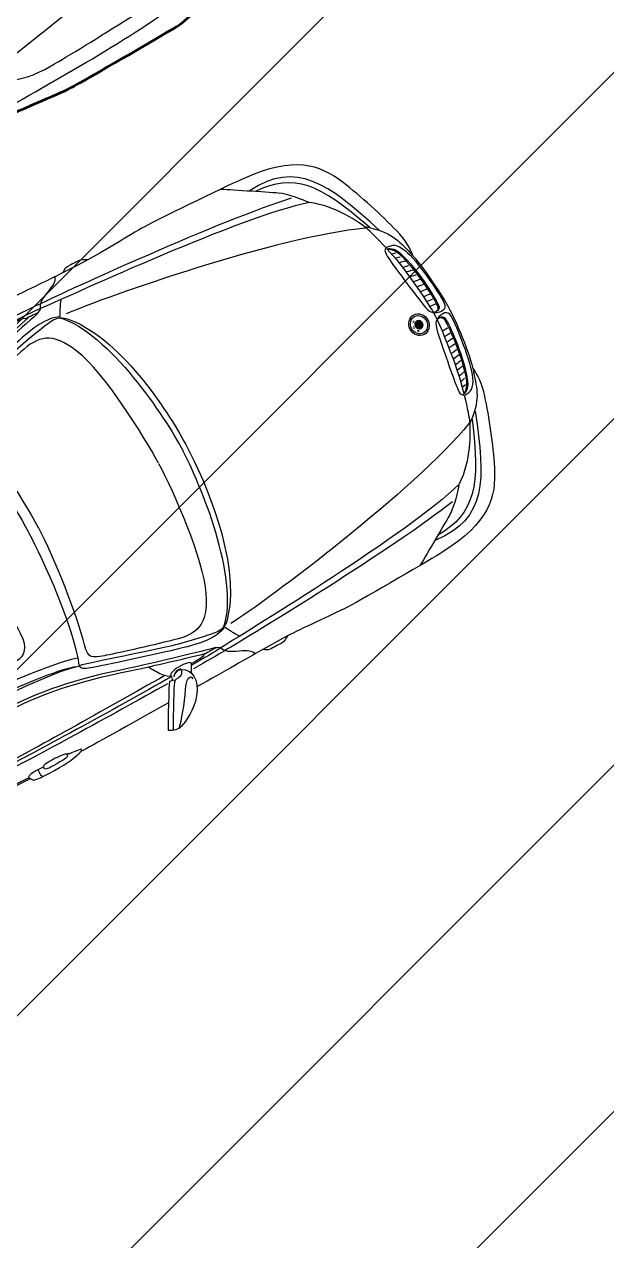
# Model space of a CAD drawing. Header units: millimetres. Extents: x 5637 to 6048, y 3385 to 3927.
# Drawn here: x 5817.55 to 5819.93, y 3748.912 to 3753.88 of the extents above; entities that cross this region are included whole.
import ezdxf

# ---------------------------------------------------------------- set-up
doc = ezdxf.new("R2010")
doc.units = ezdxf.units.MM
doc.layers.add('Contour Lines', color=253, linetype='Continuous')
doc.layers.add('hatch', color=253, linetype='Continuous', lineweight=13)
pattern_1 = [(45, (2816.3681, -1263.7476), (-0.70710678, 0.70710678), [])]

# ---------------------------------------------------------------- blocks, each defined once
blk = doc.blocks.new('BMW 320 dessus')
at = {"linetype": 'ByBlock', "lineweight": -2}
h = blk.add_hatch(color=0, dxfattribs=at)
h.dxf.hatch_style = 2
edge = h.paths.add_edge_path(flags=16)
edge.add_spline(control_points=[(-2.0299, 0.0321), (-2.0468, 0.0321), (-2.0606, 0.0168), (-2.0606, -0.0021), (-2.0606, -0.021), (-2.0468, -0.0363), (-2.0299, -0.0363), (-2.013, -0.0363), (-1.9993, -0.021), (-1.9993, -0.0021), (-1.9993, 0.0168), (-2.013, 0.0321), (-2.0299, 0.0321)], knot_values=[0, 0, 0, 0, 1, 1, 1, 2, 2, 2, 3, 3, 3, 4, 4, 4, 4], degree=3, periodic=0)
edge = h.paths.add_edge_path()
edge.add_spline(control_points=[(-2.016, 0.0251), (-2.0141, 0.0232), (-2.0132, 0.0223), (-2.0114, 0.0204), (-2.0109, 0.0199), (-2.0107, 0.0192), (-2.0107, 0.0185), (-2.0108, 0.0173), (-2.0116, 0.0163), (-2.0127, 0.0162), (-2.0127, 0.0161), (-2.0127, 0.0161), (-2.0127, 0.016), (-2.0128, 0.0146), (-2.0138, 0.0136), (-2.015, 0.0137), (-2.0154, 0.0137), (-2.0159, 0.0139), (-2.0163, 0.0143), (-2.0181, 0.0161), (-2.019, 0.017), (-2.0208, 0.0189), (-2.0189, 0.0214), (-2.0179, 0.0226), (-2.016, 0.0251)], knot_values=[0, 0, 0, 0, 1, 1, 1, 2, 2, 2, 3, 3, 3, 4, 4, 4, 5, 5, 5, 6, 6, 6, 7, 7, 7, 8, 8, 8, 8], degree=3, periodic=0)
edge = h.paths.add_edge_path()
edge.add_spline(control_points=[(-2.0483, -0.0021), (-2.0483, 0.0092), (-2.0401, 0.0184), (-2.0299, 0.0184), (-2.0198, 0.0184), (-2.0115, 0.0092), (-2.0115, -0.0021), (-2.0115, -0.0134), (-2.0198, -0.0226), (-2.0299, -0.0226), (-2.0401, -0.0226), (-2.0483, -0.0134), (-2.0483, -0.0021)], knot_values=[0, 0, 0, 0, 1, 1, 1, 2, 2, 2, 3, 3, 3, 4, 4, 4, 4], degree=3, periodic=0)
edge = h.paths.add_edge_path()
edge.add_spline(control_points=[(-2.01, -0.0231), (-2.01, -0.0231), (-2.0144, -0.0198), (-2.0144, -0.0198), (-2.0144, -0.0198), (-2.0126, -0.0258), (-2.0126, -0.0258), (-2.0129, -0.026), (-2.0132, -0.0263), (-2.0135, -0.0266), (-2.0135, -0.0266), (-2.0183, -0.0232), (-2.0183, -0.0232), (-2.0183, -0.0232), (-2.0165, -0.0288), (-2.0165, -0.0288), (-2.017, -0.029), (-2.0176, -0.0294), (-2.0181, -0.0297), (-2.0181, -0.0297), (-2.0207, -0.0219), (-2.0207, -0.0219), (-2.0201, -0.0216), (-2.0195, -0.0212), (-2.0191, -0.0209), (-2.0191, -0.0209), (-2.0145, -0.0241), (-2.0145, -0.0241), (-2.0145, -0.0241), (-2.0162, -0.0184), (-2.0162, -0.0184), (-2.0157, -0.0179), (-2.0153, -0.0174), (-2.0149, -0.0169), (-2.0149, -0.0169), (-2.0088, -0.0215), (-2.0088, -0.0215), (-2.0091, -0.022), (-2.0096, -0.0225), (-2.01, -0.0231)], knot_values=[0, 0, 0, 0, 1, 1, 1, 2, 2, 2, 3, 3, 3, 4, 4, 4, 5, 5, 5, 6, 6, 6, 7, 7, 7, 8, 8, 8, 9, 9, 9, 10, 10, 10, 11, 11, 11, 12, 12, 12, 13, 13, 13, 13], degree=3, periodic=0)
edge = h.paths.add_edge_path()
edge.add_spline(control_points=[(-2.0029, -0.0073), (-2.0029, -0.0073), (-2.0104, -0.0073), (-2.0104, -0.0073), (-2.0103, -0.0066), (-2.0102, -0.0058), (-2.0101, -0.0052), (-2.0101, -0.0052), (-2.0041, -0.0052), (-2.0041, -0.0052), (-2.0041, -0.0052), (-2.0099, -0.0028), (-2.0099, -0.0028), (-2.0099, -0.0023), (-2.0099, -0.0018), (-2.0099, -0.0013), (-2.0099, -0.0013), (-2.0041, 0.001), (-2.0041, 0.001), (-2.0041, 0.001), (-2.0101, 0.001), (-2.0101, 0.001), (-2.0102, 0.0018), (-2.0103, 0.0025), (-2.0104, 0.0031), (-2.0104, 0.0031), (-2.0029, 0.0031), (-2.0029, 0.0031), (-2.0028, 0.0022), (-2.0027, 0.0012), (-2.0026, 0.0001), (-2.0026, 0.0001), (-2.0079, -0.0021), (-2.0079, -0.0021), (-2.0079, -0.0021), (-2.0026, -0.0043), (-2.0026, -0.0043), (-2.0027, -0.0052), (-2.0028, -0.0062), (-2.0029, -0.0073)], knot_values=[0, 0, 0, 0, 1, 1, 1, 2, 2, 2, 3, 3, 3, 4, 4, 4, 5, 5, 5, 6, 6, 6, 7, 7, 7, 8, 8, 8, 9, 9, 9, 10, 10, 10, 11, 11, 11, 12, 12, 12, 13, 13, 13, 13], degree=3, periodic=0)
at = {"color": 0, "linetype": 'ByBlock', "lineweight": -2}
for p, q in [((-2.068, 0.3062), (-2.0837, 0.303)), ((-2.1053, 0.0142), (-2.1053, -0.0015)), ((-2.1281, -0.0452), (-2.1053, -0.0463)), ((-2.1053, -0.0171), (-2.1053, -0.0031)), ((-2.068, -0.3091), (-2.0837, -0.3058))]:
    blk.add_line(p, q, dxfattribs=at)
for points, knots in [([(-0.5112, 0.7859), (-0.5523, 0.8039), (-0.5566, 0.8551), (-0.5155, 0.9099), (-0.4806, 0.9565), (-0.429, 0.9813), (-0.4023, 0.9906), (-0.3834, 0.9973), (-0.3677, 0.9906), (-0.3482, 0.9813), (-0.3627, 0.9517), (-0.4391, 0.8154), (-0.447, 0.8053), (-0.447, 0.8053), (-0.4661, 0.8097), (-0.4661, 0.8097)], [0, 0, 0, 0, 1, 1, 1, 2, 2, 2, 3, 3, 3, 4, 4, 4, 5, 5, 5, 5]), ([(-0.3944, 0.9906), (-0.4095, 0.9748), (-0.46, 0.9128), (-0.4881, 0.8659), (-0.5076, 0.8335), (-0.535, 0.8154), (-0.535, 0.8407)], [0, 0, 0, 0, 1, 1, 1, 2, 2, 2, 2]), ([(-0.5098, 0.7866), (-0.5069, 0.7931), (-0.5054, 0.8097), (-0.4859, 0.8097), (-0.4665, 0.8097), (-0.4679, 0.8097), (-0.455, 0.8291), (-0.442, 0.8486), (-0.3706, 0.9769), (-0.3663, 0.9885)], [0, 0, 0, 0, 1, 1, 1, 2, 2, 2, 3, 3, 3, 3]), ([(0.2457, 0.882), (0.2437, 0.8858), (0.2393, 0.8938), (0.2372, 0.8965), (0.2344, 0.9001), (0.2351, 0.9015), (0.2197, 0.9037), (0.1853, 0.9086), (0.0929, 0.9058), (0.0601, 0.9004), (0.0289, 0.8952), (0.0149, 0.8916), (0.0092, 0.8893), (0.0036, 0.887), (0.0031, 0.8857), (0.0031, 0.8819)], [0, 0, 0, 0, 1, 1, 1, 2, 2, 2, 3, 3, 3, 4, 4, 4, 5, 5, 5, 5]), ([(0.1936, 0.906), (0.1954, 0.9045), (0.1977, 0.9006), (0.1977, 0.8942), (0.1977, 0.8878), (0.1977, 0.8729), (0.1977, 0.8729)], [0, 0, 0, 0, 1, 1, 1, 2, 2, 2, 2]), ([(-2.1407, 0.261), (-2.145, 0.2902), (-2.1444, 0.3281), (-2.1291, 0.3814), (-2.1053, 0.4647), (-2.0664, 0.5749), (-2.0285, 0.6572), (-1.977, 0.7693), (-1.9059, 0.8464), (-1.6756, 0.863), (-1.6407, 0.8655), (-1.3079, 0.8803), (-1.2308, 0.8789), (-1.1536, 0.8774), (-1.0173, 0.8681), (-0.9589, 0.8681), (-0.9005, 0.8681), (-0.8082, 0.8702), (-0.8082, 0.8702)], [0, 0, 0, 0, 1, 1, 1, 2, 2, 2, 3, 3, 3, 4, 4, 4, 5, 5, 5, 6, 6, 6, 6]), ([(-1.8681, 0.6503), (-1.8516, 0.6705), (-1.8104, 0.721), (-1.7737, 0.744), (-1.7369, 0.7671), (-1.5927, 0.8572), (-1.5718, 0.8681)], [0, 0, 0, 0, 1, 1, 1, 2, 2, 2, 2]), ([(-0.9589, 0.8688), (-0.9532, 0.8724), (-0.9344, 0.8825), (-0.9236, 0.8825), (-0.9128, 0.8825), (-0.8804, 0.8832), (-0.871, 0.8825), (-0.8616, 0.8818), (-0.8537, 0.8774), (-0.8457, 0.8702)], [0, 0, 0, 0, 1, 1, 1, 2, 2, 2, 3, 3, 3, 3]), ([(-0.807, 0.8686), (-0.8012, 0.8535), (-0.7881, 0.8443), (-0.7556, 0.8306), (-0.7232, 0.8169), (-0.6978, 0.8033), (-0.6964, 0.7831)], [0, 0, 0, 0, 1, 1, 1, 2, 2, 2, 2]), ([(0.0018, 0.8809), (0.0149, 0.878), (0.0454, 0.8747), (0.0557, 0.875), (0.0557, 0.875), (0.0598, 0.8667), (0.0863, 0.865), (0.1127, 0.8631), (0.1355, 0.8634), (0.1456, 0.8639), (0.1556, 0.8644), (0.1671, 0.866), (0.1746, 0.8719), (0.1746, 0.8719), (0.209, 0.8724), (0.218, 0.8726), (0.2269, 0.8729), (0.2413, 0.8745), (0.2467, 0.8801), (0.2467, 0.8801), (0.2463, 0.8808), (0.2457, 0.882)], [0, 0, 0, 0, 1, 1, 1, 2, 2, 2, 3, 3, 3, 4, 4, 4, 5, 5, 5, 6, 6, 6, 7, 7, 7, 7]), ([(0.0637, 0.8716), (0.0642, 0.8757), (0.0634, 0.8821), (0.075, 0.8837), (0.0865, 0.8852), (0.1497, 0.8885), (0.1609, 0.8865), (0.1722, 0.8844), (0.1735, 0.8806), (0.173, 0.8734)], [0, 0, 0, 0, 1, 1, 1, 2, 2, 2, 3, 3, 3, 3]), ([(2.3498, -0.0007), (2.3498, 0.1341), (2.3238, 0.4866), (2.2678, 0.6285), (2.2438, 0.6891), (2.2265, 0.7318), (2.118, 0.7648), (2.0662, 0.7805), (1.9758, 0.7978), (1.9374, 0.8053), (1.8693, 0.8188), (1.8012, 0.8326), (1.7672, 0.8436), (1.7032, 0.8643), (1.6655, 0.8695), (1.6016, 0.8756), (1.5671, 0.8789), (1.4496, 0.8832), (1.356, 0.8859), (1.2625, 0.8886), (1.0386, 0.8886), (0.9786, 0.8843), (0.9186, 0.88), (0.8439, 0.8805), (0.7477, 0.8837), (0.6514, 0.887), (0.2854, 0.8886), (0.2421, 0.8886)], [0, 0, 0, 0, 1, 1, 1, 2, 2, 2, 3, 3, 3, 4, 4, 4, 5, 5, 5, 6, 6, 6, 7, 7, 7, 8, 8, 8, 9, 9, 9, 9]), ([(-0.5415, 0.8176), (-0.5472, 0.8075), (-0.5552, 0.7938), (-0.558, 0.7866), (-0.5584, 0.7857), (-0.5587, 0.7848), (-0.5589, 0.7839)], [0, 0, 0, 0, 1, 1, 1, 2, 2, 2, 2]), ([(-0.6767, 0.7718), (-0.6421, 0.7653), (-0.3945, 0.7013), (-0.3262, 0.681), (-0.1013, 0.6139), (0.035, 0.5934), (0.2232, 0.589), (0.4113, 0.5847), (0.7684, 0.5924), (0.9326, 0.5937), (1.0343, 0.5946), (1.3202, 0.5972), (1.5213, 0.6018), (1.681, 0.6054), (1.7672, 0.6312), (1.7914, 0.64), (1.8389, 0.6573), (1.8573, 0.667), (1.8495, 0.6804), (1.8351, 0.7052), (1.7769, 0.7262), (1.7769, 0.7262)], [0, 0, 0, 0, 1, 1, 1, 2, 2, 2, 3, 3, 3, 4, 4, 4, 5, 5, 5, 6, 6, 6, 7, 7, 7, 7]), ([(1.694, 0.7187), (1.7178, 0.7071), (1.8122, 0.6707), (1.7831, 0.6599), (1.7831, 0.6599), (1.7156, 0.6324), (1.6334, 0.6238), (1.5391, 0.6138), (1.057, 0.6093), (0.9229, 0.6075), (0.7553, 0.6054), (0.4074, 0.597), (0.2192, 0.6013), (0.031, 0.6056), (-0.1053, 0.6265), (-0.3302, 0.6936), (-0.3821, 0.709), (-0.545, 0.753), (-0.6318, 0.7745)], [0, 0, 0, 0, 1, 1, 1, 2, 2, 2, 3, 3, 3, 4, 4, 4, 5, 5, 5, 6, 6, 6, 6]), ([(-0.5589, 0.7839), (-0.5602, 0.778), (-0.556, 0.7735), (-0.5278, 0.7715), (-0.4982, 0.7693), (-0.4672, 0.7743), (-0.46, 0.7866)], [0, 0, 0, 0, 1, 1, 1, 2, 2, 2, 2]), ([(-0.4614, 0.7895), (-0.4542, 0.7895), (-0.442, 0.7793), (-0.4297, 0.7642), (-0.4209, 0.7534), (-0.4029, 0.7251), (-0.3965, 0.7138)], [0, 0, 0, 0, 1, 1, 1, 2, 2, 2, 2]), ([(-0.1514, 0.5753), (-0.2127, 0.589), (-0.447, 0.6604), (-0.5119, 0.6777), (-0.5768, 0.695), (-0.6763, 0.7145), (-0.7124, 0.7174), (-0.7312, 0.7189), (-0.7564, 0.7178), (-0.783, 0.6835), (-0.933, 0.5058), (-0.96, 0.1478), (-0.9589, -0.0004)], [0, 0, 0, 0, 1, 1, 1, 2, 2, 2, 3, 3, 3, 4, 4, 4, 4]), ([(-0.7455, 0.7181), (-0.7131, 0.7318), (-0.6662, 0.7361), (-0.5761, 0.7145), (-0.4859, 0.6929), (-0.2213, 0.6172), (-0.1867, 0.6056), (-0.1615, 0.5977), (-0.1485, 0.5883), (-0.1507, 0.5768)], [0, 0, 0, 0, 1, 1, 1, 2, 2, 2, 3, 3, 3, 3]), ([(-2.0585, 0.3388), (-2.0433, 0.3951), (-2.0325, 0.4304), (-2.026, 0.4455), (-2.0109, 0.4809), (-1.9576, 0.5885), (-1.8688, 0.6496)], [0, 0, 0, 0, 1, 1, 1, 2, 2, 2, 2]), ([(-0.8246, -0.0014), (-0.8246, 0.1219), (-0.8032, 0.4322), (-0.7459, 0.5588), (-0.6914, 0.6791), (-0.6345, 0.6885), (-0.5415, 0.6647), (-0.4401, 0.6388), (-0.302, 0.6013), (-0.2603, 0.5879), (-0.2094, 0.5717), (-0.1965, 0.5685), (-0.2094, 0.5112), (-0.2386, 0.3976), (-0.268, 0.1404), (-0.268, -0.0013)], [0, 0, 0, 0, 1, 1, 1, 2, 2, 2, 3, 3, 3, 4, 4, 4, 5, 5, 5, 5]), ([(2.1953, 0.5858), (2.1758, 0.6152), (2.1693, 0.63), (2.1304, 0.6319), (2.0915, 0.6337), (2.0308, 0.6093), (1.9826, 0.598), (1.9345, 0.5867), (1.8864, 0.572), (1.8172, 0.562), (1.748, 0.5519), (1.7142, 0.5478), (1.6715, 0.5459), (1.6288, 0.5441), (0.9086, 0.539), (0.9086, 0.539), (0.9086, 0.539), (0.5647, 0.54), (0.5647, 0.54), (0.4089, 0.54), (0.0252, 0.5316), (-0.1507, 0.5768)], [0, 0, 0, 0, 1, 1, 1, 2, 2, 2, 3, 3, 3, 4, 4, 4, 5, 5, 5, 6, 6, 6, 7, 7, 7, 7]), ([(-0.1322, 0.5715), (0.075, 0.5131), (0.6193, 0.5196), (0.8313, 0.5196), (1.0884, 0.5196), (1.3739, 0.5127), (1.5231, 0.5426)], [0, 0, 0, 0, 1, 1, 1, 2, 2, 2, 2]), ([(-0.1578, 0.5448), (0.0852, 0.4805), (0.5936, 0.4897), (0.8056, 0.4897), (1.0627, 0.4897), (1.4019, 0.4854), (1.6727, 0.5174)], [0, 0, 0, 0, 1, 1, 1, 2, 2, 2, 2]), ([(0, 0), (0, 0.0458), (0, 0.2883), (0, 0.3489), (0, 0.4095), (0.0303, 0.4391), (0.0671, 0.4391), (0.212, 0.4391), (0.8189, 0.4477), (0.9254, 0.4477), (0.9503, 0.4477), (0.9849, 0.4386), (0.9849, 0.3751), (0.9849, 0.3115), (0.9849, -0.0054), (0.9849, -0.0054)], [0, 0, 0, 0, 1, 1, 1, 2, 2, 2, 3, 3, 3, 4, 4, 4, 5, 5, 5, 5]), ([(-2.0599, 0.3403), (-2.0886, 0.3392), (-2.1046, 0.3345), (-2.1227, 0.292), (-2.1454, 0.2382), (-2.1645, 0.075), (-2.1623, 0.0288), (-2.1609, -0.0001), (-2.136, -0.0009), (-2.1064, 0.0121)], [0, 0, 0, 0, 1, 1, 1, 2, 2, 2, 3, 3, 3, 3]), ([(-2.06, 0.3341), (-2.074, 0.331), (-2.0918, 0.317), (-2.1021, 0.2857), (-2.1291, 0.2031), (-2.1405, 0.0786), (-2.1378, 0.0321), (-2.1365, 0.0104), (-2.1167, 0.0115), (-2.107, 0.0148)], [0, 0, 0, 0, 1, 1, 1, 2, 2, 2, 3, 3, 3, 3]), ([(-2.0631, 0.331), (-2.0753, 0.3249), (-2.0884, 0.3109), (-2.0967, 0.2857), (-2.1237, 0.2031), (-2.1351, 0.0786), (-2.1324, 0.0321), (-2.1317, 0.0205), (-2.1257, 0.0154), (-2.1189, 0.0137)], [0, 0, 0, 0, 1, 1, 1, 2, 2, 2, 3, 3, 3, 3]), ([(-2.0561, 0.3381), (-2.048, 0.3322), (-2.0448, 0.3322), (-2.048, 0.2954), (-2.0513, 0.2586), (-2.0794, 0.0774), (-2.0864, 0.0488), (-2.0918, 0.0266), (-2.0978, 0.0207), (-2.1053, 0.0142)], [0, 0, 0, 0, 1, 1, 1, 2, 2, 2, 3, 3, 3, 3]), ([(-2.0299, 0.0435), (-2.0525, 0.0435), (-2.0708, 0.0231), (-2.0708, -0.0021), (-2.0708, -0.0273), (-2.0525, -0.0477), (-2.0299, -0.0477), (-2.0074, -0.0477), (-1.9891, -0.0273), (-1.9891, -0.0021), (-1.9891, 0.0231), (-2.0074, 0.0435), (-2.0299, 0.0435)], [0, 0, 0, 0, 1, 1, 1, 2, 2, 2, 3, 3, 3, 4, 4, 4, 4]), ([(-2.0299, 0.036), (-2.0488, 0.036), (-2.0641, 0.019), (-2.0641, -0.0021), (-2.0641, -0.0231), (-2.0488, -0.0402), (-2.0299, -0.0402), (-2.0111, -0.0402), (-1.9958, -0.0231), (-1.9958, -0.0021), (-1.9958, 0.019), (-2.0111, 0.036), (-2.0299, 0.036)], [0, 0, 0, 0, 1, 1, 1, 2, 2, 2, 3, 3, 3, 4, 4, 4, 4]), ([(-2.0599, -0.3432), (-2.0886, -0.3421), (-2.1046, -0.3374), (-2.1227, -0.2949), (-2.1454, -0.2411), (-2.1645, -0.0779), (-2.1623, -0.0317), (-2.1609, -0.0028), (-2.136, -0.0019), (-2.1064, -0.0149)], [0, 0, 0, 0, 1, 1, 1, 2, 2, 2, 3, 3, 3, 3]), ([(-2.06, -0.337), (-2.074, -0.3339), (-2.0918, -0.3199), (-2.1021, -0.2886), (-2.1291, -0.206), (-2.1405, -0.0814), (-2.1378, -0.0349), (-2.1365, -0.0132), (-2.1167, -0.0144), (-2.107, -0.0176)], [0, 0, 0, 0, 1, 1, 1, 2, 2, 2, 3, 3, 3, 3]), ([(-2.0631, -0.3339), (-2.0753, -0.3278), (-2.0884, -0.3138), (-2.0967, -0.2886), (-2.1237, -0.206), (-2.1351, -0.0814), (-2.1324, -0.0349), (-2.1317, -0.0234), (-2.1257, -0.0183), (-2.1189, -0.0166)], [0, 0, 0, 0, 1, 1, 1, 2, 2, 2, 3, 3, 3, 3]), ([(-2.0561, -0.341), (-2.048, -0.335), (-2.0448, -0.335), (-2.048, -0.2983), (-2.0513, -0.2615), (-2.0794, -0.0802), (-2.0864, -0.0517), (-2.0918, -0.0295), (-2.0978, -0.0236), (-2.1053, -0.0171)], [0, 0, 0, 0, 1, 1, 1, 2, 2, 2, 3, 3, 3, 3]), ([(-0.1514, -0.5782), (-0.2127, -0.5919), (-0.447, -0.6633), (-0.5119, -0.6806), (-0.5768, -0.6979), (-0.6763, -0.7174), (-0.7124, -0.7203), (-0.7312, -0.7218), (-0.7564, -0.7207), (-0.783, -0.6864), (-0.933, -0.5086), (-0.96, -0.1507), (-0.9589, -0.0025)], [0, 0, 0, 0, 1, 1, 1, 2, 2, 2, 3, 3, 3, 4, 4, 4, 4]), ([(-0.8246, -0.0022), (-0.8246, -0.1255), (-0.8032, -0.4351), (-0.7459, -0.5616), (-0.6914, -0.6819), (-0.6345, -0.6914), (-0.5415, -0.6676), (-0.4401, -0.6417), (-0.302, -0.6042), (-0.2603, -0.5908), (-0.2094, -0.5746), (-0.1965, -0.5714), (-0.2094, -0.5141), (-0.2386, -0.4005), (-0.2678, -0.1431), (-0.2678, -0.0015)], [0, 0, 0, 0, 1, 1, 1, 2, 2, 2, 3, 3, 3, 4, 4, 4, 5, 5, 5, 5]), ([(-2.1407, -0.2639), (-2.145, -0.2931), (-2.1444, -0.331), (-2.1291, -0.3843), (-2.1053, -0.4676), (-2.0664, -0.5778), (-2.0285, -0.6601), (-1.977, -0.7722), (-1.9059, -0.8493), (-1.6756, -0.8659), (-1.6407, -0.8684), (-1.3079, -0.8832), (-1.2308, -0.8818), (-1.1536, -0.8803), (-1.0173, -0.8709), (-0.9589, -0.8709), (-0.9005, -0.8709), (-0.8082, -0.8731), (-0.8082, -0.8731)], [0, 0, 0, 0, 1, 1, 1, 2, 2, 2, 3, 3, 3, 4, 4, 4, 5, 5, 5, 6, 6, 6, 6]), ([(-2.0585, -0.3417), (-2.0433, -0.398), (-2.0325, -0.4333), (-2.026, -0.4484), (-2.0109, -0.4838), (-1.9576, -0.5914), (-1.8688, -0.6525)], [0, 0, 0, 0, 1, 1, 1, 2, 2, 2, 2]), ([(-0.7455, -0.721), (-0.7131, -0.7347), (-0.6662, -0.739), (-0.5761, -0.7174), (-0.4859, -0.6958), (-0.2213, -0.62), (-0.1867, -0.6085), (-0.1615, -0.6006), (-0.1485, -0.5912), (-0.1507, -0.5797)], [0, 0, 0, 0, 1, 1, 1, 2, 2, 2, 3, 3, 3, 3]), ([(-0.6767, -0.7737), (-0.6421, -0.7672), (-0.3945, -0.7031), (-0.3262, -0.6828), (-0.1013, -0.6157), (0.035, -0.5952), (0.2232, -0.5909), (0.4113, -0.5866), (0.7684, -0.5943), (0.9326, -0.5956), (1.0343, -0.5964), (1.3202, -0.5991), (1.5213, -0.6036), (1.681, -0.6072), (1.7672, -0.633), (1.7914, -0.6418), (1.8389, -0.6591), (1.8573, -0.6689), (1.8495, -0.6823), (1.8351, -0.707), (1.7769, -0.728), (1.7769, -0.728)], [0, 0, 0, 0, 1, 1, 1, 2, 2, 2, 3, 3, 3, 4, 4, 4, 5, 5, 5, 6, 6, 6, 7, 7, 7, 7]), ([(1.694, -0.7205), (1.7178, -0.709), (1.8122, -0.6726), (1.7831, -0.6618), (1.7831, -0.6618), (1.7156, -0.6343), (1.6334, -0.6256), (1.5391, -0.6157), (1.057, -0.6111), (0.9229, -0.6094), (0.7553, -0.6072), (0.4074, -0.5988), (0.2192, -0.6031), (0.031, -0.6075), (-0.1053, -0.6284), (-0.3302, -0.6954), (-0.3821, -0.7109), (-0.545, -0.7549), (-0.6318, -0.7764)], [0, 0, 0, 0, 1, 1, 1, 2, 2, 2, 3, 3, 3, 4, 4, 4, 5, 5, 5, 6, 6, 6, 6]), ([(-1.8681, -0.6532), (-1.8516, -0.6734), (-1.8104, -0.7239), (-1.7737, -0.7469), (-1.7369, -0.77), (-1.5927, -0.8601), (-1.5718, -0.8709)], [0, 0, 0, 0, 1, 1, 1, 2, 2, 2, 2]), ([(-0.807, -0.8715), (-0.8012, -0.8563), (-0.7881, -0.8472), (-0.7556, -0.8334), (-0.7232, -0.8198), (-0.6978, -0.8062), (-0.6964, -0.786)], [0, 0, 0, 0, 1, 1, 1, 2, 2, 2, 2]), ([(-0.9589, -0.8717), (-0.9532, -0.8753), (-0.9344, -0.8854), (-0.9236, -0.8854), (-0.9128, -0.8854), (-0.8804, -0.8861), (-0.871, -0.8854), (-0.8616, -0.8847), (-0.8537, -0.8803), (-0.8457, -0.8731)], [0, 0, 0, 0, 1, 1, 1, 2, 2, 2, 3, 3, 3, 3])]:
    blk.add_open_spline(points, degree=3, knots=knots, dxfattribs=at)
for points in [[(-0.8102, 0.8702), (-0.7851, 0.8713), (-0.6661, 0.8748), (-0.5343, 0.8778)], [(-0.4016, 0.8808), (-0.2194, 0.8849), (-0.0358, 0.8886), (0.005, 0.889)], [(0.2466, 0.8832), (0.2812, 0.8825), (0.8551, 0.8659), (0.9207, 0.8594)], [(-2.0671, 0.4182), (-1.9705, 0.69), (-1.9013, 0.8262), (-1.6778, 0.8075)], [(-1.8112, 0.7004), (-1.5278, 0.7545), (-0.8151, 0.7972), (-0.7059, 0.8005)], [(-0.701, 0.801), (-0.6738, 0.8031), (-0.617, 0.8044), (-0.5566, 0.8064)], [(-0.5098, 0.7844), (-0.4941, 0.7807), (-0.4798, 0.7853), (-0.4701, 0.7972)], [(-0.4586, 0.8068), (-0.4586, 0.8068), (-0.4665, 0.7938), (-0.4621, 0.7873)], [(-0.4607, 0.7927), (-0.1944, 0.7996), (0.1986, 0.8043), (0.314, 0.7999)], [(-0.4338, 0.8102), (-0.1688, 0.8167), (0.2006, 0.8209), (0.3118, 0.8167)], [(-2.0405, 0.4409), (-1.9446, 0.6939), (-1.8696, 0.7873), (-1.6958, 0.7931)], [(-1.8674, 0.6507), (-1.5927, 0.7307), (-0.8502, 0.7713), (-0.6956, 0.7832)], [(-0.7848, 0.7751), (-0.7735, 0.7615), (-0.7534, 0.7264), (-0.748, 0.7145)], [(-0.6773, 0.7729), (-0.6814, 0.7739), (-0.6953, 0.7781), (-0.6957, 0.7835)], [(-0.6925, 0.7837), (-0.6653, 0.7858), (-0.6177, 0.7879), (-0.5573, 0.7898)], [(-0.6802, 0.7727), (-0.666, 0.7738), (-0.6457, 0.7745), (-0.6215, 0.7756)], [(-0.6215, 0.7756), (-0.6164, 0.7814), (-0.5869, 0.7837), (-0.5602, 0.7837)], [(-0.5112, 0.7826), (-0.4955, 0.7788), (-0.4823, 0.7826), (-0.4726, 0.7945)], [(-0.4369, 0.7758), (-0.171, 0.7825), (0.2085, 0.792), (0.3219, 0.7877)], [(-2.0224, 0.4499), (-1.6936, 0.5872), (-0.9503, 0.7026), (-0.7783, 0.7145)], [(-0.747, 0.7134), (-0.8973, 0.5685), (-0.9373, 0.1467), (-0.9362, -0.0015)], [(-0.1514, 0.5739), (-0.2062, 0.4282), (-0.2235, 0.124), (-0.2235, 0)], [(-2.0221, 0.4539), (-2.1086, 0.39), (-2.118, 0.341), (-2.1363, 0.2747)], [(-2.0588, 0.3365), (-2.0864, 0.2451), (-2.1032, 0.0651), (-2.1053, 0.0158)], [(-2.1702, -0.0047), (-2.1702, 0.0515), (-2.1601, 0.1946), (-2.1363, 0.2754)], [(-2.1005, 0.2548), (-2.1005, 0.2548), (-2.0848, 0.2592), (-2.0783, 0.2597)], [(-2.0918, 0.2786), (-2.0918, 0.2786), (-2.0788, 0.2824), (-2.0729, 0.2835)], [(-2.1118, 0.2073), (-2.1118, 0.2073), (-2.0951, 0.2116), (-2.087, 0.2127)], [(-2.1053, 0.2316), (-2.1053, 0.2316), (-2.0902, 0.2348), (-2.0821, 0.2359)], [(-2.1189, 0.1602), (-2.1189, 0.1602), (-2.0994, 0.164), (-2.0934, 0.164)], [(-2.1151, 0.1835), (-2.1151, 0.1835), (-2.0978, 0.1873), (-2.0902, 0.1883)], [(-2.1253, 0.1121), (-2.1253, 0.1121), (-2.1048, 0.1148), (-2.0994, 0.1148)], [(-2.1221, 0.1359), (-2.1221, 0.1359), (-2.1026, 0.1391), (-2.0967, 0.1391)], [(-2.1281, 0.0651), (-2.1281, 0.0651), (-2.1113, 0.0666), (-2.1037, 0.0666)], [(-2.1275, 0.0888), (-2.1275, 0.0888), (-2.1064, 0.0905), (-2.101, 0.0905)], [(-2.1702, -0.0036), (-2.1702, -0.0598), (-2.1601, -0.1975), (-2.1363, -0.2783)], [(-2.0588, -0.3394), (-2.0864, -0.248), (-2.1032, -0.0679), (-2.1053, -0.0187)], [(-0.747, -0.7163), (-0.8973, -0.5714), (-0.9373, -0.1496), (-0.9362, -0.0014)], [(-0.1514, -0.5768), (-0.2062, -0.4311), (-0.2235, -0.1269), (-0.2235, -0.0029)], [(-2.1281, -0.0679), (-2.1281, -0.0679), (-2.1113, -0.0695), (-2.1037, -0.0695)], [(-2.1275, -0.0917), (-2.1275, -0.0917), (-2.1064, -0.0933), (-2.101, -0.0933)], [(-2.1253, -0.115), (-2.1253, -0.115), (-2.1048, -0.1177), (-2.0994, -0.1177)], [(-2.1221, -0.1388), (-2.1221, -0.1388), (-2.1026, -0.142), (-2.0967, -0.142)], [(-2.1189, -0.1631), (-2.1189, -0.1631), (-2.0994, -0.1669), (-2.0934, -0.1669)], [(-2.1151, -0.1864), (-2.1151, -0.1864), (-2.0978, -0.1901), (-2.0902, -0.1912)], [(-2.1118, -0.2101), (-2.1118, -0.2101), (-2.0951, -0.2145), (-2.087, -0.2156)], [(-2.1053, -0.2345), (-2.1053, -0.2345), (-2.0902, -0.2377), (-2.0821, -0.2388)], [(-2.0221, -0.46), (-2.108, -0.391), (-2.118, -0.3439), (-2.1363, -0.2776)], [(-2.1005, -0.2577), (-2.1005, -0.2577), (-2.0848, -0.2621), (-2.0783, -0.2626)], [(-2.0918, -0.2815), (-2.0918, -0.2815), (-2.0788, -0.2853), (-2.0729, -0.2864)], [(-2.0686, -0.4179), (-1.9719, -0.6897), (-1.9013, -0.8291), (-1.6778, -0.8104)], [(-2.0376, -0.4484), (-1.9417, -0.7015), (-1.8696, -0.7902), (-1.6958, -0.796)], [(-2.0224, -0.4528), (-1.6936, -0.5901), (-0.9503, -0.7055), (-0.7783, -0.7174)], [(-1.8674, -0.6536), (-1.5927, -0.7336), (-0.8502, -0.7741), (-0.6956, -0.7861)], [(-1.8112, -0.7033), (-1.5278, -0.7574), (-0.8151, -0.8001), (-0.7059, -0.8034)], [(-0.7848, -0.7779), (-0.7735, -0.7644), (-0.7534, -0.7293), (-0.748, -0.7174)], [(-0.6773, -0.7758), (-0.6814, -0.7768), (-0.6953, -0.781), (-0.6957, -0.7864)], [(-0.6925, -0.7866), (-0.6653, -0.7886), (-0.6177, -0.7907), (-0.5573, -0.7927)], [(-0.6802, -0.7756), (-0.666, -0.7766), (-0.6457, -0.7774), (-0.6215, -0.7785)], [(-0.6215, -0.7785), (-0.6164, -0.7842), (-0.5869, -0.7866), (-0.5602, -0.7866)], [(-0.701, -0.8039), (-0.6738, -0.806), (-0.617, -0.8073), (-0.5566, -0.8093)], [(-0.8102, -0.8731), (-0.7866, -0.8741), (-0.6763, -0.8782), (-0.5544, -0.8811)]]:
    blk.add_open_spline(points, degree=3, dxfattribs=at)
blk = doc.blocks.new('audi1')
at = {"lineweight": 53}
blk.add_open_spline([(431.399, 224.2089), (431.3942, 224.3254), (431.3898, 224.4385), (431.3898, 224.4963), (431.3898, 224.4963), (431.3898, 224.625), (431.4115, 224.7866), (431.4115, 224.8536), (431.4115, 224.8536), (431.4115, 224.9206), (431.3989, 225.2744), (431.3934, 225.3524), (431.3934, 225.3524), (431.388, 225.4304), (431.3588, 225.4747), (431.3336, 225.5302), (431.3336, 225.5302), (431.2357, 225.7461), (430.9855, 225.864), (430.9583, 225.8821), (430.9583, 225.8821), (430.9311, 225.9002), (430.9023, 225.9101), (430.8677, 225.9101), (430.8677, 225.9101), (430.8331, 225.9101), (430.8242, 225.893), (430.8097, 225.8966), (430.8097, 225.8966), (430.7952, 225.9002), (430.759, 225.9101), (430.719, 225.9101), (430.719, 225.9101), (430.679, 225.9101), (430.4848, 225.9101), (430.4848, 225.9101), (430.4848, 225.9101), (430.4848, 225.9101), (430.2905, 225.9101), (430.2505, 225.9101), (430.2505, 225.9101), (430.2105, 225.9101), (430.1743, 225.9002), (430.1598, 225.8966), (430.1598, 225.8966), (430.1453, 225.893), (430.1364, 225.9101), (430.1018, 225.9101), (430.1018, 225.9101), (430.0672, 225.9101), (430.0384, 225.9002), (430.0112, 225.8821), (430.0112, 225.8821), (429.984, 225.864), (429.7338, 225.7461), (429.6359, 225.5302), (429.6359, 225.5302), (429.6107, 225.4747), (429.5815, 225.4304), (429.5761, 225.3524), (429.5761, 225.3524), (429.5706, 225.2744), (429.558, 224.9206), (429.558, 224.8536), (429.558, 224.8536), (429.558, 224.7866), (429.5797, 224.625), (429.5797, 224.4963), (429.5797, 224.4963), (429.5797, 224.4385), (429.5753, 224.3254), (429.5705, 224.2089)], degree=3, knots=[0.1982765, 0.1982765, 0.1982765, 0.1982765, 0.2142857, 0.2142857, 0.2142857, 0.2142857, 0.25, 0.25, 0.25, 0.25, 0.2857143, 0.2857143, 0.2857143, 0.2857143, 0.3214286, 0.3214286, 0.3214286, 0.3214286, 0.3571429, 0.3571429, 0.3571429, 0.3571429, 0.3928571, 0.3928571, 0.3928571, 0.3928571, 0.4285714, 0.4285714, 0.4285714, 0.4285714, 0.4642857, 0.4642857, 0.4642857, 0.4642857, 0.5, 0.5, 0.5, 0.5, 0.5357143, 0.5357143, 0.5357143, 0.5357143, 0.5714286, 0.5714286, 0.5714286, 0.5714286, 0.6071429, 0.6071429, 0.6071429, 0.6071429, 0.6428571, 0.6428571, 0.6428571, 0.6428572, 0.6785714, 0.6785714, 0.6785714, 0.6785714, 0.7142857, 0.7142857, 0.7142857, 0.7142857, 0.75, 0.75, 0.75, 0.75, 0.7857143, 0.7857143, 0.7857143, 0.7857143, 0.8017235, 0.8017235, 0.8017235, 0.8017235], dxfattribs=at)
at = {"lineweight": 25}
blk.add_open_spline([(430.9635, 225.7899), (431.0234, 225.5995), (431.2049, 224.6238), (431.2155, 224.5285)], degree=3, dxfattribs=at)
for points, knots in [([(431.2151, 224.5367), (431.2363, 224.579), (431.3019, 224.6635), (431.295, 224.8232), (431.295, 224.8232), (431.288, 224.9829), (431.2596, 225.4234), (431.2342, 225.5636)], [0, 0, 0, 0, 0.5, 0.5, 0.5, 0.5, 1, 1, 1, 1]), ([(431.3648, 224.2242), (431.3648, 224.382), (431.364, 224.5077), (431.3619, 224.575), (431.3619, 224.575), (431.3525, 224.867), (431.3473, 225.2352), (431.2956, 225.4859)], [0.5897296, 0.5897296, 0.5897296, 0.5897296, 0.6666667, 0.6666667, 0.6666667, 0.6666667, 1, 1, 1, 1])]:
    blk.add_open_spline(points, degree=3, knots=knots, dxfattribs=at)

msp = doc.modelspace()

# ---------------------------------------------------------------- hatches: boundary and pattern name
at = {"layer": 'hatch'}
h = msp.add_hatch(dxfattribs=at)
h.set_pattern_fill('ANSI31', color=256, scale=8, style=0)
h.set_pattern_definition(pattern_1)
edge = h.paths.add_edge_path()
edge.add_line((5792.8674, 3777.5751), (5795.2532, 3779.9864))
edge.add_line((5795.2532, 3779.9864), (5814.1625, 3744.1626))
edge.add_arc((5816.3627, 3745.7598), 2.7188, 215.9773, 284.0213)
edge.add_line((5817.0214, 3743.122), (5818.5189, 3743.8837))
edge.add_line((5818.5189, 3743.8837), (5821.6012, 3738.4853))
edge.add_line((5821.6012, 3738.4853), (5816.7084, 3735.4172))
edge.add_line((5816.7084, 3735.4172), (5813.3016, 3742.0939))
edge.add_line((5813.3016, 3742.0939), (5804.0298, 3741.2012))
edge.add_arc((5803.7741, 3746.1755), 4.9809, 272.9434, 389.5431)
edge.add_line((5808.1074, 3748.6315), (5792.8674, 3777.5751))
h = msp.add_hatch(dxfattribs=at)
h.set_pattern_fill('ANSI31', color=256, scale=8, style=0)
h.set_pattern_definition(pattern_1)
h.paths.add_polyline_path([(5805.2896, 3768.4247), (5812.557, 3772.2311), (5838.7437, 3764.6752), (5845.7814, 3750.4604), (5821.6407, 3738.5544)])

# ---------------------------------------------------------------- linework, layer by layer
at = {"layer": 'Contour Lines', "lineweight": 5, "ltscale": 0.5}
for points, knots in [([(5864.5386, 3742.3002), (5863.9321, 3741.8677), (5862.9676, 3741.0638), (5861.5533, 3741.9566), (5861.3362, 3743.2586), (5861.5144, 3744.9802), (5861.5391, 3747.4941), (5860.445, 3750.5555), (5858.843, 3753.4406), (5857.8509, 3755.9644), (5856.2048, 3757.3073), (5856.3561, 3759.7309), (5855.5588, 3762.1851), (5853.9457, 3764.9605), (5852.7821, 3767.5702), (5850.3731, 3770.3884), (5847.9742, 3773.3919), (5844.3366, 3776.0099), (5840.5768, 3777.9533), (5836.2137, 3779.8307), (5832.3285, 3781.4848), (5828.2816, 3782.4639), (5824.9003, 3782.581), (5821.3714, 3782.4038), (5818.2936, 3783.5868), (5815.9272, 3784.5996), (5813.8613, 3785.1491), (5811.9549, 3785.4178), (5809.306, 3785.5846), (5806.2086, 3785.6633), (5803.4402, 3785.5269), (5800.9939, 3785.8468), (5798.6917, 3786.9212), (5796.2144, 3788.174), (5793.9729, 3789.1212), (5792.1158, 3789.2123), (5791.1009, 3789.2227), (5790.6219, 3789.2276)], [187.458138, 187.458138, 187.458138, 187.458138, 191.595726, 194.146697, 195.656341, 199.288248, 204.571161, 210.551528, 218.482102, 224.524351, 226.45973, 230.677182, 237.678962, 242.025465, 249.876236, 254.678533, 264.184, 272.843779, 281.301583, 289.558662, 301.347303, 306.576767, 314.421953, 321.618364, 327.466242, 333.931531, 337.100944, 340.249971, 345.468419, 353.017709, 358.832541, 362.074889, 367.707312, 373.888799, 378.856515, 382.076847, 384.954897, 384.954897, 384.954897, 384.954897]), ([(5793.0614, 3784.7174), (5793.7685, 3784.7216), (5795.453, 3784.7319), (5798.224, 3784.4343), (5801.2123, 3783.4041), (5804.6196, 3783.5258), (5807.7677, 3783.4581), (5810.4683, 3782.607), (5812.5228, 3781.4889), (5814.2432, 3780.1035), (5816.1365, 3779.3205), (5818.1848, 3778.9006), (5820.2886, 3778.9126), (5822.5968, 3779.3923), (5824.9459, 3779.9418), (5827.6052, 3780.4789), (5830.7585, 3779.994), (5833.8759, 3778.2845), (5837.5138, 3777.508), (5841.1311, 3775.3402), (5844.8707, 3773.827), (5847.4504, 3770.9787), (5849.3727, 3769.1225), (5851.0111, 3766.8205), (5852.4448, 3764.7529), (5853.7965, 3761.9324), (5855.1024, 3759.3708), (5855.9533, 3756.4087), (5857.0449, 3753.9316), (5858.3943, 3751.2955), (5859.2271, 3748.6735), (5859.7575, 3745.8991), (5859.6955, 3743.5388), (5859.0155, 3741.9177), (5859.0362, 3741.1928), (5859.0376, 3741.1622)], [0, 0, 0, 0, 4.241686, 10.106035, 16.641839, 22.965879, 30.38446, 35.42558, 39.77922, 44.357398, 48.605075, 51.916009, 56.864413, 61.089484, 66.03268, 71.372451, 77.243392, 84.702376, 92.539283, 99.252076, 109.917617, 116.227227, 122.050327, 125.941313, 133.144421, 137.103998, 144.692794, 150.340028, 155.535951, 160.90978, 168.095652, 171.935954, 177.847244, 181.98883, 182.17161, 182.17161, 182.17161, 182.17161]), ([(5815.3991, 3775.6154), (5815.939, 3775.4576), (5817.5892, 3774.9751), (5820.4265, 3775.2529), (5823.2225, 3776.9136), (5825.9409, 3777.404), (5829.1702, 3777.3043), (5832.0688, 3775.9004), (5835.1793, 3774.6219), (5837.7573, 3773.7907), (5840.269, 3772.8867), (5842.8976, 3771.7871), (5844.8144, 3769.6285), (5847.2741, 3767.7465), (5849.5471, 3765.7494), (5851.3811, 3762.8042), (5853.3703, 3759.9011), (5854.5939, 3756.6721), (5855.7973, 3754.1122), (5856.0121, 3751.5409), (5856.669, 3748.794), (5856.1025, 3745.7378), (5855.3856, 3743.4079), (5855.1842, 3741.4985), (5854.0551, 3740.3529), (5854.2744, 3739.1947), (5854.4593, 3738.5727), (5854.4889, 3738.4818)], [0, 0, 0, 0, 3.368582, 10.296889, 16.256087, 22.696739, 26.554062, 35.473877, 41.563714, 46.820093, 51.68125, 57.653136, 63.583146, 68.704941, 76.288027, 81.505954, 89.448826, 97.308451, 102.199087, 106.233794, 112.677146, 118.959872, 124.488632, 127.443011, 130.175128, 133.359741, 133.916012, 133.916012, 133.916012, 133.916012]), ([(5815.4006, 3774.8479), (5815.9367, 3774.699), (5817.33, 3774.6417), (5819.7037, 3774.579), (5822.4317, 3775.2395), (5824.839, 3776.2989), (5827.0645, 3776.2287), (5829.488, 3776.3587), (5831.9649, 3775.0348), (5835.3361, 3773.4586), (5839.0116, 3772.8256), (5842.063, 3770.9181), (5844.2864, 3769.1961), (5846.3598, 3767.1227), (5848.6923, 3765.205), (5850.5916, 3763.0046), (5852.2842, 3760.7496), (5853.6087, 3758.3162), (5854.7387, 3755.6538), (5855.3023, 3753.0753), (5855.189, 3750.2201), (5855.4546, 3747.4856), (5855.3264, 3744.8368), (5854.4487, 3742.7932), (5853.5564, 3741.1846), (5853.1832, 3739.6924), (5853.1163, 3738.8465), (5853.1522, 3738.4818)], [42.692782, 42.692782, 42.692782, 42.692782, 46.060057, 50.906989, 56.948749, 62.753691, 66.379682, 70.192314, 77.125733, 82.624523, 92.639787, 99.023713, 103.983495, 109.509187, 116.590663, 122.056083, 126.901487, 133.488008, 138.615112, 144.232588, 149.138987, 155.682577, 160.758918, 164.794384, 168.897624, 171.760891, 173.949994, 173.949994, 173.949994, 173.949994]), ([(5851.773, 3738.4818), (5851.7955, 3738.9565), (5852.3807, 3740.5281), (5853.5649, 3743.1484), (5854.7246, 3746.9033), (5854.4124, 3750.8317), (5854.608, 3754.361), (5853.734, 3757.4037), (5852.1188, 3760.429), (5849.6423, 3762.8879), (5847.3351, 3765.7785), (5844.3209, 3767.4378), (5842.2449, 3769.9394), (5839.4485, 3771.7964), (5835.6795, 3772.5787), (5832.0938, 3774.2846), (5828.6075, 3775.2606), (5825.8745, 3775.3795), (5823.3457, 3775.0325), (5820.7736, 3774.5374), (5818.0839, 3773.6917), (5816.2737, 3774.0825), (5815.4006, 3774.3101)], [94.244995, 94.244995, 94.244995, 94.244995, 97.19361, 103.650156, 112.031449, 120.155656, 127.146987, 133.088363, 138.886795, 147.531845, 153.914903, 160.882604, 167.755177, 173.24132, 180.649841, 190.561098, 197.012588, 202.217563, 206.850725, 212.277341, 218.023926, 223.312188, 223.312188, 223.312188, 223.312188]), ([(5809.6417, 3770.8094), (5809.9279, 3771.3901), (5810.5156, 3772.5822), (5812.0256, 3774.0445), (5814.0448, 3774.0013), (5815.7745, 3773.0926), (5817.8021, 3773.312), (5820.1122, 3773.5475), (5822.6521, 3774.0801), (5825.7876, 3774.1415), (5828.8933, 3774.1229), (5831.9073, 3772.9142), (5835.085, 3771.9618), (5838.2325, 3771.4309), (5840.4501, 3770.1328), (5842.556, 3768.7426), (5844.2835, 3766.5697), (5846.7376, 3765.0825), (5848.6388, 3763.4297), (5850.0883, 3761.5361), (5852.0027, 3759.4605), (5853.3518, 3757.1223), (5853.6737, 3754.5851), (5854.129, 3752.2127), (5853.673, 3749.3608), (5853.7672, 3746.1196), (5852.4847, 3743.2052), (5851.6806, 3740.3987), (5850.0923, 3738.4305), (5850.2337, 3736.8752), (5850.3304, 3736.3617), (5850.3536, 3736.2524)], [0, 0, 0, 0, 3.903167, 8.011972, 11.716278, 15.131973, 19.529886, 23.491957, 29.195048, 34.986382, 42.336081, 47.532873, 54.294677, 62.308167, 66.376777, 69.604297, 77.413343, 82.685108, 86.711722, 92.457915, 96.929143, 103.700355, 108.140044, 112.200056, 118.095609, 125.302924, 131.360892, 136.881783, 142.945903, 145.362914, 146.022011, 146.022011, 146.022011, 146.022011])]:
    msp.add_open_spline(points, degree=3, knots=knots, dxfattribs=at)

# ---------------------------------------------------------------- block references
for name, p, rotation in [('audi1', (5416.6719, 4028.9728), 298), ('BMW 320 dessus', (5817.3713, 3751.6985), 208)]:
    msp.add_blockref(name, p, dxfattribs=dict(rotation=rotation))

doc.saveas('drawing.dxf')
